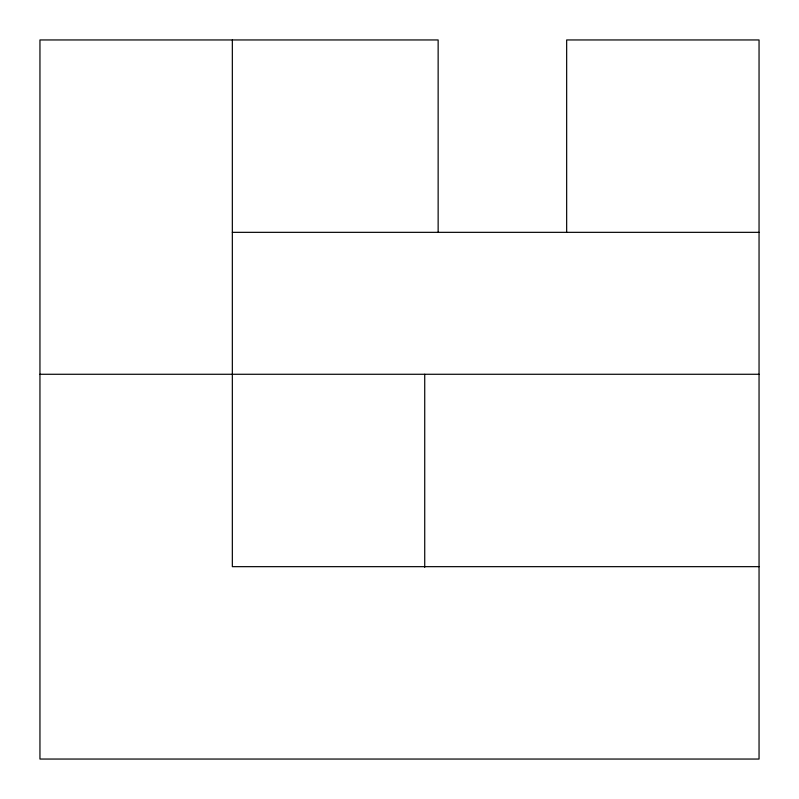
<?xml version="1.0" encoding="UTF-8"?>
<svg xmlns="http://www.w3.org/2000/svg" width="799" height="799" viewBox="0 0 799 799"><rect width="100%" height="100%" fill="white"/><g stroke="black" fill="none" stroke-linecap="round" stroke-linejoin="round"><path stroke-width="1.2" d="M232.339 232.339L759.05 232.339M39.95 374.272L759.05 374.272M759.05 566.661L232.339 566.661L232.339 39.95M566.661 232.339L566.661 39.95L759.05 39.95L759.05 759.05L39.95 759.05L39.95 39.95L438.142 39.95L438.142 232.339M424.728 374.272L424.728 567.28"/></g></svg>
